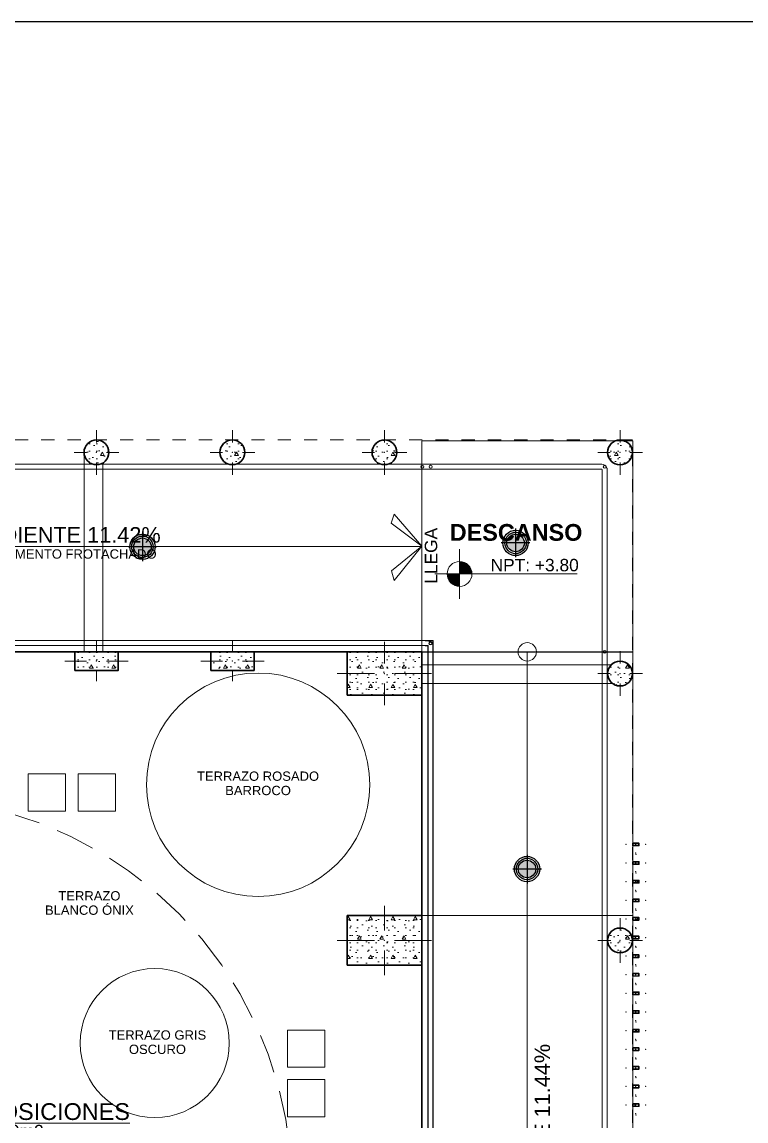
# Model space of a CAD drawing. Header units: feet. Extents: x 2 to 125, y -24 to 93.
# Drawn here: x 98.62 to 104.46, y 84.26 to 93.11 of the extents above; entities that cross this region are included whole.
import ezdxf

# ---------------------------------------------------------------- set-up
doc = ezdxf.new("R2010")
doc.units = ezdxf.units.FT
doc.header["$MEASUREMENT"] = 0
doc.set_wipeout_variables(frame=1)
for name, pattern in [('Dashed', [0.211667, 0.105833, -0.105833]), ('HIDDEN', [9.525, 6.35, -3.175]), ('HIDDEN2', [0.1875, 0.125, -0.0625]), ('Wipeout_Contour', [1, 0, -1])]:
    doc.linetypes.add(name, pattern=pattern)
for name, color, linetype in [('ALUMBRADO', 1, 'Continuous'), ('Dimensioning - General', 7, 'Continuous'), ('Structural - Bearing', 7, 'Continuous')]:
    doc.layers.add(name, color=color, linetype=linetype)
for name, color, linetype, lineweight, true_color in [('Annotation - Text_Pen_No__167', 7, 'Continuous', 13, 0x6a6a6a), ('Dimensioning - General_Pen_No__167', 7, 'Continuous', 13, 0x6a6a6a), ('Drawing & Figure_Pen_No__167', 7, 'Continuous', 13, 0x6a6a6a), ('Estructura – Carga_Pen_No__167', 7, 'Continuous', 13, 0x6a6a6a), ('RAMPA PROPUESTA 1 CERRAMIENTO_Pen_No__123', 7, 'Continuous', 0, 0xd8d8d8), ('RAMPA PROPUESTA 1 CERRAMIENTO_Pen_No__28', 7, 'Continuous', 35, 0xa80f02), ('RAMPA PROPUESTA 1 CERRAMIENTO_Pen_No__48', 7, 'Continuous', 25, 0xa80f02), ('Structural - Bearing_Pen_No__167', 7, 'Continuous', 13, 0x6a6a6a), ('Structural - Bearing_Pen_No__4', 7, 'Continuous', 20, 0x029e21), ('Structural - Bearing_Pen_No__87', 7, 'Continuous', 20, 0x6a6a6a)]:
    doc.layers.add(name, color=color, linetype=linetype, lineweight=lineweight, true_color=true_color)
for name, color, linetype, lineweight in [('cotas', 7, 'Continuous', 5), ('Drawing & Figure_Pen_No__11', 171, 'Continuous', 18), ('Drawing & Figure_Pen_No__122', 9, 'Continuous', 13), ('Interior - Stair & Railing_Pen_No__122', 9, 'Continuous', 13), ('JARDINERA', 7, 'Continuous', 5), ('Structural - Bearing_Pen_No__122', 9, 'Continuous', 13), ('Structural - Bearing_Pen_No__21', 7, 'Continuous', 35), ('TOMACORRIENTE', 5, 'HIDDEN2', 30)]:
    doc.layers.add(name, color=color, linetype=linetype, lineweight=lineweight)
doc.styles.add('GENERATED_STYLE_1', font='arial.ttf')
doc.styles.add('GENERATED_STYLE_2', font='arialbd.ttf')
pattern_1 = [(0, (70.36607, 85.72544), (0, 0.3117692), [0.03, -0.15]), (0, (70.45607, 85.88132), (0, 0.3117692), [0.03, -0.15]), (60, (70.36607, 85.72544), (-0.27, 0.1558846), [0.03, -0.15]), (60, (70.54607, 85.72544), (-0.27, 0.1558846), [0.03, -0.15]), (120, (70.39607, 85.72544), (0.27, 0.1558846), [0.03, -0.15]), (120, (70.57607, 85.72544), (0.27, 0.1558846), [0.03, -0.15]), (0, (70.36607, 85.75544), (0, 0.06), [0, -0.06, 0, -0.09]), (45, (70.39607, 85.75544), (-0.04242641, 0.04242641), [0, -0.045, 0, -0.075])]

# ---------------------------------------------------------------- blocks, each defined once
blk = doc.blocks.new('Level Dimension_4', base_point=(31.9773, 2.9421))
at = {"layer": 'Dimensioning - General_Pen_No__167', "linetype": 'Continuous', "lineweight": 13, "true_color": 0x6a6a6a}
for points in [[(31.9773, 2.9421), (32.0773, 2.9421), (32.0697, 2.9804), (32.048, 3.0128), (32.0156, 3.0345), (31.9773, 3.0421)], [(31.9773, 2.9421), (31.8773, 2.9421), (31.8849, 2.9038), (31.9066, 2.8714), (31.939, 2.8497), (31.9773, 2.8421)]]:
    blk.add_hatch(color=251, dxfattribs=at).paths.add_polyline_path(points)
at = {"layer": 'Dimensioning - General_Pen_No__167', "color": 251, "linetype": 'Continuous', "lineweight": 13, "true_color": 0x6a6a6a}
for p, q in [((31.9773, 2.7421), (31.9773, 3.1421)), ((31.7773, 2.9421), (32.9258, 2.9421))]:
    blk.add_line(p, q, dxfattribs=at)
blk.add_circle((31.9773, 2.9421), 0.1, dxfattribs=at)
at = {"layer": 'Dimensioning - General_Pen_No__167', "color": 251, "lineweight": 13, "true_color": 0x6a6a6a, "insert": (32.2273, 2.9621), "char_height": 0.1, "attachment_point": 7, "style": 'GENERATED_STYLE_1'}
blk.add_mtext('\\A1;NPT: +3.80', dxfattribs=at)
blk = doc.blocks.new('LED PASILLO')
at = {"layer": 'ALUMBRADO'}
h = blk.add_hatch(color=202, dxfattribs=at)
h.dxf.hatch_style = 1
edge = h.paths.add_edge_path()
edge.add_line((0, 0.138), (0, -0.138))
edge.add_line((-0.138, 0), (0.138, 0))
edge = h.paths.add_edge_path()
edge.add_line((0, 0), (0, 0.085))
edge.add_arc((0, 0), 0.0845, 90, 180)
edge.add_line((-0.085, 0), (0, 0))
edge = h.paths.add_edge_path()
edge.add_line((0.085, 0), (0, 0))
edge.add_line((0, 0), (0, -0.085))
edge.add_arc((0, 0), 0.0845, 270, 360)
at = {"layer": 'ALUMBRADO', "color": 202}
for points in [[(0, 0.138), (0, -0.138)], [(-0.138, 0), (0.138, 0)]]:
    blk.add_lwpolyline(points, dxfattribs=at)
for radius in [0.122, 0.103, 0.0845]:
    blk.add_circle((0, 0), radius, dxfattribs=at)

msp = doc.modelspace()

# ---------------------------------------------------------------- hatches: boundary and pattern name
at = {"layer": 'RAMPA PROPUESTA 1 CERRAMIENTO_Pen_No__48', "linetype": 'Continuous', "lineweight": 25, "true_color": 0xa80f02}
h = msp.add_hatch(dxfattribs=at)
h.set_pattern_fill('STRUCTURAL_CONCRETE', color=14, style=0, pattern_type=2)
h.set_pattern_definition(pattern_1)
h.paths.add_polyline_path([(103.5434, 86.1984), (103.5434, 86.1784), (103.5934, 86.1785), (103.5934, 86.1985)])
h = msp.add_hatch(dxfattribs=at)
h.set_pattern_fill('STRUCTURAL_CONCRETE', color=14, style=0, pattern_type=2)
h.set_pattern_definition(pattern_1)
h.paths.add_polyline_path([(103.5434, 85.8984), (103.5434, 85.8784), (103.5934, 85.8785), (103.5934, 85.8985)])
h = msp.add_hatch(dxfattribs=at)
h.set_pattern_fill('STRUCTURAL_CONCRETE', color=14, style=0, pattern_type=2)
h.set_pattern_definition(pattern_1)
h.paths.add_polyline_path([(103.5434, 85.7484), (103.5434, 85.7284), (103.5934, 85.7285), (103.5934, 85.7485)])
h = msp.add_hatch(dxfattribs=at)
h.set_pattern_fill('STRUCTURAL_CONCRETE', color=14, style=0, pattern_type=2)
h.set_pattern_definition(pattern_1)
h.paths.add_polyline_path([(103.5434, 85.5984), (103.5434, 85.5784), (103.5934, 85.5785), (103.5934, 85.5985)])
h = msp.add_hatch(dxfattribs=at)
h.set_pattern_fill('STRUCTURAL_CONCRETE', color=14, style=0, pattern_type=2)
h.set_pattern_definition(pattern_1)
h.paths.add_polyline_path([(103.5434, 85.2984), (103.5434, 85.2784), (103.5934, 85.2785), (103.5934, 85.2985)])
h = msp.add_hatch(dxfattribs=at)
h.set_pattern_fill('STRUCTURAL_CONCRETE', color=14, style=0, pattern_type=2)
h.set_pattern_definition(pattern_1)
h.paths.add_polyline_path([(103.5434, 84.9984), (103.5434, 84.9784), (103.5934, 84.9785), (103.5934, 84.9985)])
h = msp.add_hatch(dxfattribs=at)
h.set_pattern_fill('STRUCTURAL_CONCRETE', color=14, style=0, pattern_type=2)
h.set_pattern_definition(pattern_1)
h.paths.add_polyline_path([(103.5434, 84.3984), (103.5434, 84.3784), (103.5934, 84.3785), (103.5934, 84.3985)])
at = {"layer": 'Structural - Bearing_Pen_No__122', "linetype": 'Continuous', "lineweight": 13}
h = msp.add_hatch(dxfattribs=at)
h.set_pattern_fill('STRUCTURAL_CONCRETE', color=9, style=0, pattern_type=2)
h.set_pattern_definition(pattern_1)
h.paths.add_polyline_path([(99.1234, 89.6465, 0.414214), (99.2234, 89.5465, 0.414214), (99.3234, 89.6465, 0.414214), (99.2234, 89.7465, 0.414214)])
h = msp.add_hatch(dxfattribs=at)
h.set_pattern_fill('STRUCTURAL_CONCRETE', color=9, style=0, pattern_type=2)
h.set_pattern_definition(pattern_1)
h.paths.add_polyline_path([(100.2184, 89.6465, 0.414214), (100.3184, 89.5465, 0.414214), (100.4184, 89.6465, 0.414214), (100.3184, 89.7465, 0.414214)])
h = msp.add_hatch(dxfattribs=at)
h.set_pattern_fill('STRUCTURAL_CONCRETE', color=9, style=0, pattern_type=2)
h.set_pattern_definition(pattern_1)
h.paths.add_polyline_path([(101.4434, 89.6465, 0.414214), (101.5434, 89.5465, 0.414214), (101.6434, 89.6465, 0.414214), (101.5434, 89.7465, 0.414214)])
h = msp.add_hatch(dxfattribs=at)
h.set_pattern_fill('STRUCTURAL_CONCRETE', color=9, style=0, pattern_type=2)
h.set_pattern_definition(pattern_1)
h.paths.add_polyline_path([(103.341, 89.6465, 0.414214), (103.441, 89.5465, 0.414214), (103.541, 89.6465, 0.414214), (103.441, 89.7465, 0.414214)])
h = msp.add_hatch(dxfattribs=at)
h.set_pattern_fill('STRUCTURAL_CONCRETE', color=9, style=0, pattern_type=2)
h.set_pattern_definition(pattern_1)
h.paths.add_polyline_path([(103.341, 87.8649, 0.414214), (103.441, 87.7649, 0.414214), (103.541, 87.8649, 0.414214), (103.441, 87.9649, 0.414214)])
h = msp.add_hatch(dxfattribs=at)
h.set_pattern_fill('STRUCTURAL_CONCRETE', color=9, style=0, pattern_type=2)
h.set_pattern_definition(pattern_1)
h.paths.add_polyline_path([(103.341, 85.7149, 0.414214), (103.441, 85.6149, 0.414214), (103.541, 85.7149, 0.414214), (103.441, 85.8149, 0.414214)])

# ---------------------------------------------------------------- linework, layer by layer
msp.add_lwpolyline([(71.7929, 62.614), (114.7929, 62.614), (114.7929, 93.114), (71.7929, 93.114)], close=True)
msp.add_lwpolyline([(71.7929, 62.614), (114.7929, 62.614), (114.7929, 93.114), (71.7929, 93.114)], close=True)
at = {"layer": 'cotas', "color": 251, "linetype": 'Continuous', "lineweight": 13, "true_color": 0x6a6a6a}
for points in [[(99.0484, 87.9899), (99.3984, 87.9899)], [(100.1434, 87.9899), (100.4934, 87.9899)]]:
    msp.add_lwpolyline(points, dxfattribs=at)
at = {"layer": 'Drawing & Figure_Pen_No__11', "color": 171, "linetype": 'Continuous', "lineweight": 18}
msp.add_lwpolyline([(101.2434, 87.6899), (101.8434, 87.6899), (101.8434, 88.0399), (101.2434, 88.0399)], close=True, dxfattribs=at)
at = {"layer": 'Drawing & Figure_Pen_No__122', "color": 9, "linetype": 'Continuous', "lineweight": 13}
msp.add_circle((102.6934, 88.0399), 0.0739, dxfattribs=at)
at = {"layer": 'Drawing & Figure_Pen_No__167', "color": 251, "linetype": 'Continuous', "lineweight": 13, "true_color": 0x6a6a6a}
for p, q in [((97.5736, 88.8889), (101.8434, 88.8889)), ((102.6934, 88.0399), (102.6934, 81.9149)), ((101.8434, 85.9149), (103.5434, 85.9149))]:
    msp.add_line(p, q, dxfattribs=at)
msp.add_lwpolyline([(103.5434, 88.0399), (101.8434, 88.0399), (101.8434, 81.9149), (103.5434, 81.9149)], close=True, dxfattribs=at)
at = {"layer": 'Estructura – Carga_Pen_No__167', "color": 251, "linetype": 'Continuous', "lineweight": 13, "true_color": 0x6a6a6a}
for points in [[(98.6732, 87.0567), (98.6732, 86.7567), (98.9732, 86.7567), (98.9732, 87.0567)], [(98.9732, 87.0567), (98.6732, 87.0567), (98.6732, 86.7567), (98.9732, 86.7567)], [(99.0765, 86.7567), (99.3765, 86.7567), (99.3765, 87.0567), (99.0765, 87.0567)], [(99.3765, 87.0567), (99.0765, 87.0567), (99.0765, 86.7567), (99.3765, 86.7567)], [(101.063, 84.6933), (101.063, 84.9933), (100.763, 84.9933), (100.763, 84.6933)], [(100.763, 84.9933), (100.763, 84.6933), (101.063, 84.6933), (101.063, 84.9933)], [(101.063, 84.2933), (101.063, 84.5933), (100.763, 84.5933), (100.763, 84.2933)], [(101.063, 84.5933), (100.763, 84.5933), (100.763, 84.2933), (101.063, 84.2933)]]:
    msp.add_lwpolyline(points, close=True, dxfattribs=at)
at = {"layer": 'Interior - Stair & Railing_Pen_No__122', "color": 9, "linetype": 'Continuous', "lineweight": 13}
for p, q in [((101.8358, 89.5506), (97.708, 89.5506)), ((101.8358, 89.5506), (97.708, 89.5506)), ((101.8358, 89.5506), (97.708, 89.5506)), ((101.8331, 89.5506), (97.708, 89.5506)), ((101.8955, 89.5506), (97.7082, 89.5506)), ((101.8955, 89.5506), (97.7082, 89.5506)), ((101.8955, 89.5506), (97.7082, 89.5506)), ((101.8734, 89.5506), (97.7082, 89.5506)), ((101.8462, 89.5506), (101.8331, 89.5506)), ((101.8483, 89.5506), (101.8358, 89.5506)), ((101.8483, 89.5506), (101.8358, 89.5506)), ((101.8483, 89.5506), (101.8358, 89.5506)), ((101.8504, 89.5506), (101.8462, 89.5506)), ((101.8733, 89.5506), (101.8483, 89.5506)), ((101.8733, 89.5506), (101.8483, 89.5506)), ((101.8733, 89.5506), (101.8483, 89.5506)), ((101.8722, 89.5506), (101.8504, 89.5506)), ((101.8983, 89.5506), (101.8722, 89.5506)), ((101.8983, 89.5506), (101.8733, 89.5506)), ((101.8983, 89.5506), (101.8733, 89.5506)), ((101.8983, 89.5506), (101.8733, 89.5506)), ((101.8887, 89.5506), (101.8734, 89.5506)), ((101.8913, 89.551), (101.8887, 89.5506)), ((101.9108, 89.5506), (101.8983, 89.5506)), ((101.9108, 89.5506), (101.8983, 89.5506)), ((101.9108, 89.5506), (101.8983, 89.5506)), ((101.9113, 89.5506), (101.8983, 89.5506)), ((103.2768, 89.5506), (101.9108, 89.5506)), ((103.2768, 89.5506), (101.9108, 89.5506)), ((103.2768, 89.5506), (101.9108, 89.5506)), ((103.2768, 89.5506), (101.9113, 89.5506)), ((103.2928, 89.5506), (103.2768, 89.5506)), ((103.2928, 89.5506), (103.2768, 89.5506)), ((103.2928, 89.5506), (103.2768, 89.5506)), ((103.2928, 89.5506), (103.2768, 89.5506)), ((103.2941, 89.5506), (103.2928, 89.5506)), ((103.2941, 89.5506), (103.2928, 89.5506)), ((103.2941, 89.5506), (103.2928, 89.5506)), ((103.2941, 89.5506), (103.2928, 89.5506)), ((103.3045, 89.5493), (103.2941, 89.5506)), ((103.3045, 89.5493), (103.2941, 89.5506)), ((103.3045, 89.5493), (103.2941, 89.5506)), ((103.3045, 89.5493), (103.2941, 89.5506)), ((103.3154, 89.5447), (103.3045, 89.5493)), ((103.3154, 89.5447), (103.3045, 89.5493)), ((103.3154, 89.5447), (103.3045, 89.5493)), ((103.3154, 89.5447), (103.3045, 89.5493)), ((103.3248, 89.5376), (103.3154, 89.5447)), ((103.3248, 89.5376), (103.3154, 89.5447)), ((103.3248, 89.5376), (103.3154, 89.5447)), ((103.3248, 89.5376), (103.3154, 89.5447)), ((103.332, 89.5282), (103.3248, 89.5376)), ((103.332, 89.5282), (103.3248, 89.5376)), ((103.332, 89.5282), (103.3248, 89.5376)), ((103.332, 89.5282), (103.3248, 89.5376)), ((103.3353, 89.5203), (103.332, 89.5282)), ((103.3353, 89.5203), (103.332, 89.5282)), ((103.3353, 89.5203), (103.332, 89.5282)), ((103.3353, 89.5203), (103.332, 89.5282)), ((103.3365, 89.5173), (103.3353, 89.5203)), ((103.3365, 89.5173), (103.3353, 89.5203)), ((103.3365, 89.5173), (103.3353, 89.5203)), ((103.3365, 89.5173), (103.3353, 89.5203)), ((103.3378, 89.5069), (103.3365, 89.5173)), ((103.3378, 89.5069), (103.3365, 89.5173)), ((103.3378, 89.5069), (103.3365, 89.5173)), ((103.3378, 89.5069), (103.3365, 89.5173)), ((97.708, 89.5106), (101.8358, 89.5106)), ((97.708, 89.5106), (101.8358, 89.5106)), ((97.708, 89.5106), (101.8358, 89.5106)), ((97.708, 89.5106), (101.8331, 89.5106)), ((97.7082, 89.5106), (101.9025, 89.5106)), ((97.7082, 89.5106), (101.9025, 89.5106)), ((97.7082, 89.5106), (101.9025, 89.5106)), ((97.7082, 89.5106), (101.8734, 89.5106)), ((101.8331, 89.5106), (101.8462, 89.5106)), ((101.8358, 89.5106), (101.8483, 89.5106)), ((101.8358, 89.5106), (101.8483, 89.5106)), ((101.8358, 89.5106), (101.8483, 89.5106)), ((101.8462, 89.5106), (101.8504, 89.5106)), ((101.8483, 89.5106), (101.8733, 89.5106)), ((101.8483, 89.5106), (101.8733, 89.5106)), ((101.8483, 89.5106), (101.8733, 89.5106)), ((101.8504, 89.5106), (101.8722, 89.5106)), ((101.8722, 89.5106), (101.8983, 89.5106)), ((101.8733, 89.5106), (101.8983, 89.5106)), ((101.8733, 89.5106), (101.8983, 89.5106)), ((101.8733, 89.5106), (101.8983, 89.5106)), ((101.8734, 89.5106), (101.89, 89.5106)), ((101.8983, 89.5106), (101.9108, 89.5106)), ((101.8983, 89.5106), (101.9108, 89.5106)), ((101.8983, 89.5106), (101.9108, 89.5106)), ((101.8983, 89.5106), (101.9113, 89.5106)), ((101.9025, 89.5106), (101.9155, 89.5106)), ((101.9025, 89.5106), (101.9155, 89.5106)), ((101.9025, 89.5106), (101.9155, 89.5106)), ((101.9108, 89.5106), (103.2768, 89.5106)), ((101.9108, 89.5106), (103.2768, 89.5106)), ((101.9108, 89.5106), (103.2768, 89.5106)), ((101.9113, 89.5106), (103.2768, 89.5106)), ((101.9155, 89.5106), (101.9355, 89.5106)), ((101.9155, 89.5106), (101.9355, 89.5106)), ((101.9155, 89.5106), (101.9355, 89.5106)), ((103.2768, 89.5106), (103.2915, 89.5106)), ((103.2768, 89.5106), (103.2915, 89.5106)), ((103.2768, 89.5106), (103.2915, 89.5106)), ((103.2768, 89.5106), (103.2915, 89.5106)), ((103.2915, 89.5106), (103.2941, 89.5103)), ((103.2915, 89.5106), (103.2941, 89.5103)), ((103.2915, 89.5106), (103.2941, 89.5103)), ((103.2915, 89.5106), (103.2941, 89.5103)), ((103.2941, 89.5103), (103.2953, 89.5098)), ((103.2941, 89.5103), (103.2953, 89.5098)), ((103.2941, 89.5103), (103.2953, 89.5098)), ((103.2941, 89.5103), (103.2953, 89.5098)), ((103.2953, 89.5098), (103.2963, 89.509)), ((103.2953, 89.5098), (103.2963, 89.509)), ((103.2953, 89.5098), (103.2963, 89.509)), ((103.2953, 89.5098), (103.2963, 89.509)), ((103.2963, 89.509), (103.297, 89.508)), ((103.2963, 89.509), (103.297, 89.508)), ((103.2963, 89.509), (103.297, 89.508)), ((103.2963, 89.509), (103.297, 89.508)), ((103.297, 89.508), (103.2975, 89.5069)), ((103.297, 89.508), (103.2975, 89.5069)), ((103.297, 89.508), (103.2975, 89.5069)), ((103.297, 89.508), (103.2975, 89.5069)), ((103.2975, 89.5069), (103.2978, 89.5047)), ((103.2975, 89.5069), (103.2978, 89.5047)), ((103.2975, 89.5069), (103.2978, 89.5047)), ((103.2975, 89.5069), (103.2978, 89.5047)), ((103.2978, 89.5047), (103.2978, 89.5043)), ((103.2978, 89.5047), (103.2978, 89.5043)), ((103.2978, 89.5047), (103.2978, 89.5043)), ((103.2978, 89.5047), (103.2978, 89.5043)), ((103.2978, 89.5043), (103.2978, 89.4806)), ((103.2978, 89.5043), (103.2978, 89.4806)), ((103.2978, 89.5043), (103.2978, 89.4806)), ((103.2978, 89.5043), (103.2978, 89.4806)), ((103.2978, 89.4806), (103.2978, 89.4646)), ((103.2978, 89.4806), (103.2978, 89.4646)), ((103.2978, 89.4806), (103.2978, 89.4646)), ((103.2978, 89.4806), (103.2978, 89.4646)), ((103.2978, 89.4646), (103.2978, 88.0542)), ((103.2978, 89.4646), (103.2978, 88.0542)), ((103.2978, 89.4646), (103.2978, 88.0542)), ((103.2978, 89.4646), (103.2978, 88.0542)), ((103.3378, 89.4806), (103.3378, 89.5069)), ((103.3378, 89.4806), (103.3378, 89.5069)), ((103.3378, 89.4806), (103.3378, 89.5069)), ((103.3378, 89.4806), (103.3378, 89.5069)), ((103.3378, 89.4646), (103.3378, 89.4806)), ((103.3378, 89.4646), (103.3378, 89.4806)), ((103.3378, 89.4646), (103.3378, 89.4806)), ((103.3378, 89.4646), (103.3378, 89.4806)), ((103.3378, 88.0542), (103.3378, 89.4646)), ((103.3378, 88.0542), (103.3378, 89.4646)), ((103.3378, 88.0542), (103.3378, 89.4646)), ((103.3378, 88.0542), (103.3378, 89.4646)), ((101.8999, 88.1278), (97.708, 88.1305)), ((101.8999, 88.1278), (97.708, 88.1305)), ((101.8999, 88.1278), (97.708, 88.1305)), ((101.8703, 88.1278), (97.708, 88.1305)), ((101.9021, 88.1299), (97.7109, 88.1299)), ((101.9021, 88.1299), (97.7109, 88.1299)), ((101.9021, 88.1299), (97.7109, 88.1299)), ((101.8726, 88.1299), (97.7109, 88.1299)), ((101.8875, 88.1278), (101.8703, 88.1278)), ((101.8897, 88.1299), (101.8726, 88.1299)), ((101.8888, 88.1278), (101.8875, 88.1278)), ((101.8994, 88.1264), (101.8888, 88.1278)), ((101.891, 88.1299), (101.8897, 88.1299)), ((101.9015, 88.1285), (101.891, 88.1299)), ((101.9104, 88.1218), (101.8994, 88.1264)), ((101.9134, 88.1278), (101.8999, 88.1278)), ((101.9134, 88.1278), (101.8999, 88.1278)), ((101.9134, 88.1278), (101.8999, 88.1278)), ((101.9126, 88.124), (101.9015, 88.1285)), ((101.9155, 88.1299), (101.9021, 88.1299)), ((101.9155, 88.1299), (101.9021, 88.1299)), ((101.9155, 88.1299), (101.9021, 88.1299)), ((101.9199, 88.1146), (101.9104, 88.1218)), ((101.9221, 88.1168), (101.9126, 88.124)), ((101.9334, 88.1278), (101.9134, 88.1278)), ((101.9334, 88.1278), (101.9134, 88.1278)), ((101.9334, 88.1278), (101.9134, 88.1278)), ((101.9355, 88.1299), (101.9155, 88.1299)), ((101.9355, 88.1299), (101.9155, 88.1299)), ((101.9355, 88.1299), (101.9155, 88.1299)), ((101.9273, 88.1052), (101.9199, 88.1146)), ((101.9294, 88.1073), (101.9221, 88.1168)), ((101.932, 88.0941), (101.9273, 88.1052)), ((101.9341, 88.0963), (101.9294, 88.1073)), ((101.9334, 88.0808), (101.9334, 88.1278)), ((101.9334, 88.0808), (101.9334, 88.1278)), ((101.9334, 88.0808), (101.9334, 88.1278)), ((101.9345, 88.093), (101.9341, 88.0963)), ((101.9355, 88.0831), (101.9355, 88.1299)), ((101.9355, 88.0831), (101.9355, 88.1299)), ((101.9355, 88.0831), (101.9355, 88.1299)), ((97.708, 88.0905), (101.8934, 88.0878)), ((97.708, 88.0905), (101.8934, 88.0878)), ((97.708, 88.0905), (101.8934, 88.0878)), ((97.708, 88.0905), (101.8703, 88.0878)), ((97.7109, 88.0899), (101.8955, 88.0899)), ((97.7109, 88.0899), (101.8955, 88.0899)), ((97.7109, 88.0899), (101.8955, 88.0899)), ((97.7109, 88.0899), (101.8726, 88.0899)), ((101.8703, 88.0878), (101.8862, 88.0878)), ((101.8726, 88.0899), (101.8884, 88.0899)), ((101.8862, 88.0878), (101.889, 88.0874)), ((101.8884, 88.0899), (101.8911, 88.0896)), ((101.889, 88.0874), (101.8904, 88.0868)), ((101.8904, 88.0868), (101.8916, 88.0859)), ((101.8911, 88.0896), (101.8925, 88.089)), ((101.8916, 88.0859), (101.8921, 88.0853)), ((101.8921, 88.0853), (101.8925, 88.0847)), ((101.8925, 88.089), (101.8937, 88.0881)), ((101.8925, 88.0847), (101.893, 88.0835)), ((101.893, 88.0835), (101.8934, 88.0809)), ((101.8934, 88.0878), (101.8934, 88.0808)), ((101.8934, 88.0878), (101.8934, 88.0808)), ((101.8934, 88.0878), (101.8934, 88.0808)), ((101.8934, 88.0809), (101.8934, 88.0617)), ((101.8934, 88.0808), (101.8934, 88.0617)), ((101.8934, 88.0808), (101.8934, 88.0617)), ((101.8934, 88.0808), (101.8934, 88.0617)), ((101.8934, 88.0617), (101.8934, 88.0538)), ((101.8934, 88.0617), (101.8934, 88.0538)), ((101.8934, 88.0617), (101.8934, 88.0538)), ((101.8934, 88.0617), (101.8934, 88.0538)), ((101.8934, 88.0538), (101.8934, 88.0403)), ((101.8934, 88.0538), (101.8934, 88.0403)), ((101.8934, 88.0538), (101.8934, 88.0403)), ((101.8934, 88.0538), (101.8934, 88.0366)), ((101.8934, 88.0403), (101.8934, 81.9149)), ((101.8934, 88.0403), (101.8934, 81.9149)), ((101.8934, 88.0403), (101.8934, 81.9149)), ((101.8934, 88.0366), (101.8934, 81.9149)), ((101.8937, 88.0881), (101.8941, 88.0876)), ((101.8955, 88.0429), (101.8939, 81.5149)), ((101.8955, 88.0429), (101.8939, 81.5149)), ((101.8955, 88.0429), (101.8939, 81.5149)), ((101.8955, 88.0392), (101.8939, 81.5149)), ((101.8941, 88.0876), (101.8946, 88.0869)), ((101.8946, 88.0869), (101.8951, 88.0857)), ((101.8951, 88.0857), (101.8955, 88.0831)), ((101.8955, 88.0899), (101.8955, 88.0831)), ((101.8955, 88.0899), (101.8955, 88.0831)), ((101.8955, 88.0899), (101.8955, 88.0831)), ((101.8955, 88.0831), (101.8955, 88.0635)), ((101.8955, 88.0831), (101.8955, 88.0635)), ((101.8955, 88.0831), (101.8955, 88.0635)), ((101.8955, 88.0831), (101.8955, 88.0635)), ((101.8955, 88.0635), (101.8955, 88.0563)), ((101.8955, 88.0635), (101.8955, 88.0563)), ((101.8955, 88.0635), (101.8955, 88.0563)), ((101.8955, 88.0635), (101.8955, 88.0563)), ((101.8955, 88.0563), (101.8955, 88.0429)), ((101.8955, 88.0563), (101.8955, 88.0429)), ((101.8955, 88.0563), (101.8955, 88.0429)), ((101.8955, 88.0563), (101.8955, 88.0392)), ((101.9324, 88.0907), (101.932, 88.0941)), ((101.9334, 88.0836), (101.9324, 88.0907)), ((101.9334, 88.0617), (101.9334, 88.0836)), ((101.9334, 88.0617), (101.9334, 88.0808)), ((101.9334, 88.0617), (101.9334, 88.0808)), ((101.9334, 88.0617), (101.9334, 88.0808)), ((101.9334, 88.0538), (101.9334, 88.0617)), ((101.9334, 88.0538), (101.9334, 88.0617)), ((101.9334, 88.0538), (101.9334, 88.0617)), ((101.9334, 88.0538), (101.9334, 88.0617)), ((101.9334, 88.0403), (101.9334, 88.0538)), ((101.9334, 88.0403), (101.9334, 88.0538)), ((101.9334, 88.0403), (101.9334, 88.0538)), ((101.9334, 88.0366), (101.9334, 88.0538)), ((101.9334, 81.9149), (101.9334, 88.0403)), ((101.9334, 81.9149), (101.9334, 88.0403)), ((101.9334, 81.9149), (101.9334, 88.0403)), ((101.9334, 81.9149), (101.9334, 88.0366)), ((101.9339, 81.5149), (101.9355, 88.0429)), ((101.9339, 81.5149), (101.9355, 88.0429)), ((101.9339, 81.5149), (101.9355, 88.0429)), ((101.9339, 81.5149), (101.9355, 88.0392)), ((101.9355, 88.0858), (101.9345, 88.093)), ((101.9355, 88.0635), (101.9355, 88.0858)), ((101.9355, 88.0635), (101.9355, 88.0831)), ((101.9355, 88.0635), (101.9355, 88.0831)), ((101.9355, 88.0635), (101.9355, 88.0831)), ((101.9355, 88.0563), (101.9355, 88.0635)), ((101.9355, 88.0563), (101.9355, 88.0635)), ((101.9355, 88.0563), (101.9355, 88.0635)), ((101.9355, 88.0563), (101.9355, 88.0635)), ((101.9355, 88.0429), (101.9355, 88.0563)), ((101.9355, 88.0429), (101.9355, 88.0563)), ((101.9355, 88.0429), (101.9355, 88.0563)), ((101.9355, 88.0392), (101.9355, 88.0563)), ((103.2978, 88.0542), (103.2978, 88.0413)), ((103.2978, 88.0542), (103.2978, 88.0413)), ((103.2978, 88.0542), (103.2978, 88.0413)), ((103.2978, 88.0542), (103.2978, 88.0413)), ((103.2978, 88.0413), (103.2978, 88.0385)), ((103.2978, 88.0413), (103.2978, 88.0385)), ((103.2978, 88.0413), (103.2978, 88.0385)), ((103.2978, 88.0413), (103.2978, 88.0385)), ((103.2978, 88.0385), (103.2978, 88.0156)), ((103.2978, 88.0385), (103.2978, 88.0156)), ((103.2978, 88.0385), (103.2978, 88.0156)), ((103.2978, 88.0385), (103.2978, 88.0156)), ((103.2978, 88.0156), (103.2978, 87.9899)), ((103.2978, 88.0156), (103.2978, 87.9899)), ((103.2978, 88.0156), (103.2978, 87.9899)), ((103.2978, 88.0156), (103.2978, 87.9899)), ((103.3378, 88.0413), (103.3378, 88.0542)), ((103.3378, 88.0413), (103.3378, 88.0542)), ((103.3378, 88.0413), (103.3378, 88.0542)), ((103.3378, 88.0413), (103.3378, 88.0542)), ((103.3378, 88.0385), (103.3378, 88.0413)), ((103.3378, 88.0385), (103.3378, 88.0413)), ((103.3378, 88.0385), (103.3378, 88.0413)), ((103.3378, 88.0385), (103.3378, 88.0413)), ((103.3378, 88.0156), (103.3378, 88.0385)), ((103.3378, 88.0156), (103.3378, 88.0385)), ((103.3378, 88.0156), (103.3378, 88.0385)), ((103.3378, 88.0156), (103.3378, 88.0385)), ((103.3378, 87.9899), (103.3378, 88.0156)), ((103.3378, 87.9899), (103.3378, 88.0156)), ((103.3378, 87.9899), (103.3378, 88.0156)), ((103.3378, 87.9899), (103.3378, 88.0156)), ((103.2978, 87.9899), (103.2978, 87.9771)), ((103.2978, 87.9899), (103.2978, 87.9771)), ((103.2978, 87.9899), (103.2978, 87.9771)), ((103.2978, 87.9899), (103.2978, 87.9771)), ((103.2978, 87.9771), (103.2978, 81.9274)), ((103.2978, 87.9771), (103.2978, 81.9274)), ((103.2978, 87.9771), (103.2978, 81.9274)), ((103.2978, 87.9771), (103.2978, 81.9292)), ((103.3378, 87.9771), (103.3378, 87.9899)), ((103.3378, 87.9771), (103.3378, 87.9899)), ((103.3378, 87.9771), (103.3378, 87.9899)), ((103.3378, 87.9771), (103.3378, 87.9899)), ((103.3378, 81.9274), (103.3378, 87.9771)), ((103.3378, 81.9274), (103.3378, 87.9771)), ((103.3378, 81.9274), (103.3378, 87.9771)), ((103.3378, 81.9292), (103.3378, 87.9771))]:
    msp.add_line(p, q, dxfattribs=at)
for points in [[(101.8483, 89.5186, 1), (101.8483, 89.5426, 1)], [(101.9155, 89.5186, 1), (101.9155, 89.5426, 1)], [(103.3178, 89.5186, 1), (103.3178, 89.5426, 1)], [(101.9134, 88.0958, 1), (101.9134, 88.1198, 1)], [(101.9155, 88.0979, 1), (101.9155, 88.1219, 1)], [(103.3058, 88.0399, 1), (103.3298, 88.0399, 1)]]:
    msp.add_lwpolyline(points, format="xyb", close=True, dxfattribs=at)
msp.add_circle((99.6926, 84.8881), 0.6, dxfattribs=at)
at = {"layer": 'RAMPA PROPUESTA 1 CERRAMIENTO_Pen_No__123', "color": 254, "linetype": 'Continuous', "lineweight": 0, "true_color": 0xd8d8d8}
for p in [(103.4884, 86.4884), (103.5683, 86.4185), (103.5684, 86.4885), (103.6484, 86.4885), (103.4884, 86.3384), (103.5684, 86.3385), (103.5685, 86.4085), (103.6484, 86.3385), (103.5683, 86.2685), (103.5685, 86.2585), (103.4884, 86.1884), (103.5684, 86.1885), (103.6484, 86.1885), (103.5683, 86.1185), (103.5685, 86.1085), (103.4884, 86.0384), (103.5684, 86.0385), (103.6484, 86.0385), (103.4884, 85.8884), (103.5683, 85.9685), (103.5684, 85.8885), (103.5685, 85.9585), (103.6484, 85.8885), (103.5683, 85.8185), (103.5685, 85.8085), (103.4884, 85.7384), (103.5684, 85.7385), (103.6484, 85.7385), (103.5683, 85.6685), (103.5685, 85.6585), (103.4884, 85.5884), (103.5684, 85.5885), (103.6484, 85.5885), (103.5683, 85.5185), (103.5685, 85.5085), (103.4884, 85.4384), (103.5683, 85.3685), (103.5684, 85.4385), (103.5685, 85.3585), (103.6484, 85.4385), (103.4884, 85.2884), (103.5684, 85.2885), (103.6484, 85.2885), (103.5683, 85.2185), (103.5685, 85.2085), (103.4884, 85.1384), (103.5684, 85.1385), (103.6484, 85.1385), (103.5683, 85.0685), (103.5685, 85.0585), (103.4884, 84.9884), (103.5683, 84.9185), (103.5684, 84.9885), (103.6484, 84.9885), (103.4884, 84.8384), (103.5684, 84.8385), (103.5685, 84.9085), (103.6484, 84.8385), (103.5683, 84.7685), (103.5685, 84.7585), (103.4884, 84.6884), (103.5684, 84.6885), (103.6484, 84.6885), (103.5683, 84.6185), (103.5685, 84.6085), (103.4884, 84.5384), (103.5683, 84.4685), (103.5684, 84.5385), (103.6484, 84.5385), (103.4884, 84.3884), (103.5684, 84.3885), (103.5685, 84.4585), (103.6484, 84.3885), (103.5683, 84.3185), (103.5685, 84.3085)]:
    msp.add_point(p, dxfattribs=at)
at = {"layer": 'RAMPA PROPUESTA 1 CERRAMIENTO_Pen_No__28', "color": 14, "linetype": 'Continuous', "lineweight": 35, "true_color": 0xa80f02}
for points in [[(103.5434, 86.4984), (103.5434, 86.4784), (103.5934, 86.4785), (103.5934, 86.4985)], [(103.5434, 86.3484), (103.5434, 86.3284), (103.5934, 86.3285), (103.5934, 86.3485)], [(103.5434, 86.1984), (103.5434, 86.1784), (103.5934, 86.1785), (103.5934, 86.1985)], [(103.5434, 86.0484), (103.5434, 86.0284), (103.5934, 86.0285), (103.5934, 86.0485)], [(103.5434, 85.8984), (103.5434, 85.8784), (103.5934, 85.8785), (103.5934, 85.8985)], [(103.5434, 85.7484), (103.5434, 85.7284), (103.5934, 85.7285), (103.5934, 85.7485)], [(103.5434, 85.5984), (103.5434, 85.5784), (103.5934, 85.5785), (103.5934, 85.5985)], [(103.5434, 85.4484), (103.5434, 85.4284), (103.5934, 85.4285), (103.5934, 85.4485)], [(103.5434, 85.2984), (103.5434, 85.2784), (103.5934, 85.2785), (103.5934, 85.2985)], [(103.5434, 85.1484), (103.5434, 85.1284), (103.5934, 85.1285), (103.5934, 85.1485)], [(103.5434, 84.9984), (103.5434, 84.9784), (103.5934, 84.9785), (103.5934, 84.9985)], [(103.5434, 84.8484), (103.5434, 84.8284), (103.5934, 84.8285), (103.5934, 84.8485)], [(103.5434, 84.6984), (103.5434, 84.6784), (103.5934, 84.6785), (103.5934, 84.6985)], [(103.5434, 84.5484), (103.5434, 84.5284), (103.5934, 84.5285), (103.5934, 84.5485)], [(103.5434, 84.3984), (103.5434, 84.3784), (103.5934, 84.3785), (103.5934, 84.3985)]]:
    msp.add_lwpolyline(points, close=True, dxfattribs=at)
at = {"layer": 'Structural - Bearing_Pen_No__167', "color": 251, "linetype": 'Continuous', "lineweight": 13, "true_color": 0x6a6a6a}
for p, q in [((99.2234, 89.7265), (99.2234, 89.8265)), ((100.3184, 89.7265), (100.3184, 89.8265)), ((101.5434, 89.7265), (101.5434, 89.8265)), ((103.441, 89.7265), (103.441, 89.8265)), ((99.1434, 89.6465), (99.0434, 89.6465)), ((99.3034, 89.6465), (99.4034, 89.6465)), ((100.2384, 89.6465), (100.1384, 89.6465)), ((100.3984, 89.6465), (100.4984, 89.6465)), ((101.4634, 89.6465), (101.3634, 89.6465)), ((101.6234, 89.6465), (101.7234, 89.6465)), ((103.361, 89.6465), (103.261, 89.6465)), ((103.521, 89.6465), (103.621, 89.6465)), ((99.2234, 89.5665), (99.2234, 89.4665)), ((100.3184, 89.5665), (100.3184, 89.4665)), ((101.5434, 89.5665), (101.5434, 89.4665)), ((103.441, 89.5665), (103.441, 89.4665)), ((101.5968, 89.0762), (101.6212, 89.1482)), ((101.8455, 88.8899), (101.5968, 89.0762)), ((101.6212, 89.1482), (101.8455, 88.8899)), ((101.6, 88.6923), (101.8455, 88.8899)), ((101.8455, 88.8899), (101.6227, 88.6139)), ((101.6227, 88.6139), (101.6, 88.6923)), ((103.441, 87.9449), (103.441, 88.0449)), ((103.361, 87.8649), (103.261, 87.8649)), ((103.521, 87.8649), (103.621, 87.8649)), ((103.441, 87.7849), (103.441, 87.6849)), ((103.441, 85.7949), (103.441, 85.8949)), ((103.361, 85.7149), (103.261, 85.7149)), ((103.521, 85.7149), (103.621, 85.7149)), ((103.441, 85.6349), (103.441, 85.5349))]:
    msp.add_line(p, q, dxfattribs=at)
msp.add_lwpolyline([(101.8434, 88.0378), (103.5434, 88.0378), (103.5434, 89.7399), (101.8434, 89.7399)], close=True, dxfattribs=at)
for p in [(99.2234, 89.6465), (100.3184, 89.6465), (101.5434, 89.6465), (103.441, 89.6465), (103.441, 87.8649), (103.441, 85.7149)]:
    msp.add_point(p, dxfattribs=at)
at = {"layer": 'Structural - Bearing_Pen_No__21', "color": 7, "linetype": 'Continuous', "lineweight": 35}
for p, q in [((101.4934, 88.0399), (97.9984, 88.0399)), ((101.4934, 88.0399), (101.8434, 88.0399)), ((101.8434, 88.0399), (101.8434, 81.5149))]:
    msp.add_line(p, q, dxfattribs=at)
for points in [[(99.1234, 89.6465, 0.414214), (99.2234, 89.5465, 0.414214), (99.3234, 89.6465, 0.414214), (99.2234, 89.7465, 0.414214)], [(100.2184, 89.6465, 0.414214), (100.3184, 89.5465, 0.414214), (100.4184, 89.6465, 0.414214), (100.3184, 89.7465, 0.414214)], [(101.4434, 89.6465, 0.414214), (101.5434, 89.5465, 0.414214), (101.6434, 89.6465, 0.414214), (101.5434, 89.7465, 0.414214)], [(103.341, 89.6465, 0.414214), (103.441, 89.5465, 0.414214), (103.541, 89.6465, 0.414214), (103.441, 89.7465, 0.414214)], [(103.341, 87.8649, 0.414214), (103.441, 87.7649, 0.414214), (103.541, 87.8649, 0.414214), (103.441, 87.9649, 0.414214)], [(103.341, 85.7149, 0.414214), (103.441, 85.6149, 0.414214), (103.541, 85.7149, 0.414214), (103.441, 85.8149, 0.414214)]]:
    msp.add_lwpolyline(points, format="xyb", close=True, dxfattribs=at)
at = {"layer": 'Structural - Bearing_Pen_No__4', "linetype": 'Dashed', "lineweight": 20}
msp.add_lwpolyline([(103.541, 77.6834), (103.541, 89.7465), (97.5929, 89.7465, 0.990538), (97.5929, 77.6834)], format="xyb", close=True, dxfattribs=at)
at = {"layer": 'Structural - Bearing_Pen_No__4', "color": 104, "linetype": 'HIDDEN', "lineweight": 20, "ltscale": 0.05, "true_color": 0x029e21}
msp.add_lwpolyline([(94.7093, 82.5817, 0.831061), (100.7984, 83.7149, 0.831228), (94.7089, 84.847)], format="xyb", dxfattribs=at)
at = {"layer": 'Structural - Bearing_Pen_No__87', "color": 251, "linetype": 'Continuous', "lineweight": 20, "true_color": 0x6a6a6a}
for points in [[(99.1234, 89.6465), (99.1232, 88.0403)], [(99.2732, 88.0403), (99.2734, 89.5611)], [(99.0484, 88.0399), (98.2484, 88.0399)], [(99.1232, 88.0403), (99.2732, 88.0403)], [(100.1434, 88.0399), (99.3984, 88.0399)], [(101.2434, 88.0399), (100.4934, 88.0399)], [(103.3713, 87.9349), (101.8434, 87.9349)], [(101.8434, 87.7849), (103.3813, 87.7849)], [(101.8434, 85.9149), (101.8434, 87.6899)], [(101.8434, 83.8899), (101.8434, 85.5149)]]:
    msp.add_lwpolyline(points, dxfattribs=at)

# ---------------------------------------------------------------- block references
at = {"layer": 'Dimensioning - General', "color": 251, "lineweight": 13, "true_color": 0x6a6a6a}
msp.add_blockref('Level Dimension_4', (102.1482, 88.6675), dxfattribs=at)
at = {"layer": 'TOMACORRIENTE', "xscale": 0.8365500000000002, "yscale": 0.8365500000000002, "zscale": 0.8365500000000002, "rotation": 270}
for p in [(99.5937, 88.8863), (102.5996, 88.9169), (102.6919, 86.2902)]:
    msp.add_blockref('LED PASILLO', p, dxfattribs=at)

# ---------------------------------------------------------------- texts
at = {"layer": 'Annotation - Text_Pen_No__167', "color": 251, "linetype": 'Continuous', "lineweight": 13, "true_color": 0x6a6a6a, "attachment_point": 2}
for s, insert, char_height, style in [('\\A1;DESCANSO', (102.6035, 89.0697), 0.135, 'GENERATED_STYLE_2'), ('\\A1;PENDIENTE 11.42%', (98.9203, 89.0449), 0.125, 'GENERATED_STYLE_1'), ('\\A1;PISO: CEMENTO FROTACHADO', (98.9101, 88.8657), 0.075, 'GENERATED_STYLE_1')]:
    msp.add_mtext(s, dxfattribs=dict(at, insert=insert, char_height=char_height, style=style))
at = {"layer": 'Annotation - Text_Pen_No__167', "color": 251, "linetype": 'Continuous', "lineweight": 13, "true_color": 0x6a6a6a, "attachment_point": 2, "rotation": 90, "style": 'GENERATED_STYLE_1'}
for s, insert, char_height in [('\\A1;LLEGA', (101.8683, 88.8136), 0.1), ('\\A1;PENDIENTE 11.44%', (102.7521, 84.0614), 0.125)]:
    msp.add_mtext(s, dxfattribs=dict(at, insert=insert, char_height=char_height))
at = {"layer": 'Annotation - Text_Pen_No__167', "color": 251, "linetype": 'Continuous', "lineweight": 13, "true_color": 0x6a6a6a, "attachment_point": 2, "style": 'GENERATED_STYLE_1'}
for s, insert, char_height, line_spacing_factor in [('\\A1;TERRAZO ROSADO\\PBARROCO', (100.525, 87.0759), 0.075, 0.923713), ('\\A1;TERRAZO\\PBLANCO ÓNIX', (99.1664, 86.1119), 0.075, 0.923713), ('\\A1;TERRAZO GRIS\\POSCURO', (99.7145, 84.9907), 0.075, 0.923713), ('\\A1;{\\LÁREA DE EXPOSICIONES\\P\\H0.74074x;\\lÁrea: 65.69m2}', (98.3401, 84.4036), 0.135, 0.774841)]:
    msp.add_mtext(s, dxfattribs=dict(at, insert=insert, char_height=char_height, line_spacing_factor=line_spacing_factor))

# ---------------------------------------------------------------- next in the draw order: wipeouts: each hides what was drawn before it
at = {"color": 254, "linetype": 'Wipeout_Contour', "lineweight": 0, "ltscale": 115.792701}
msp.add_wipeout([(99.0484, 87.8899), (99.3984, 87.8899), (99.3984, 88.0399), (99.0484, 88.0399)], dxfattribs=at).dxf.layer = 'Structural - Bearing'
at = {"color": 254, "linetype": 'Wipeout_Contour', "lineweight": 0, "ltscale": 120.1595}
msp.add_wipeout([(100.1434, 87.8899), (100.4934, 87.8899), (100.4934, 88.0399), (100.1434, 88.0399)], dxfattribs=at).dxf.layer = 'Structural - Bearing'
at = {"color": 254, "linetype": 'Wipeout_Contour', "lineweight": 0, "ltscale": 125.018484}
msp.add_wipeout([(101.2434, 87.6899), (101.8434, 87.6899), (101.8434, 88.0399), (101.2434, 88.0399)], dxfattribs=at).dxf.layer = 'Structural - Bearing'
at = {"color": 254, "linetype": 'Wipeout_Contour', "lineweight": 0, "ltscale": 124.727915}
msp.add_wipeout([(101.2434, 85.5149), (101.8434, 85.5149), (101.8434, 85.9149), (101.2434, 85.9149)], dxfattribs=at).dxf.layer = 'Structural - Bearing'

# ---------------------------------------------------------------- next in the draw order: hatches: boundary and pattern name
at = {"layer": 'Structural - Bearing_Pen_No__122', "linetype": 'Continuous', "lineweight": 13}
h = msp.add_hatch(dxfattribs=at)
h.set_pattern_fill('STRUCTURAL_CONCRETE', color=9, style=0, pattern_type=2)
h.set_pattern_definition(pattern_1)
h.paths.add_polyline_path([(99.0484, 87.8899), (99.3984, 87.8899), (99.3984, 88.0399), (99.0484, 88.0399)])
h = msp.add_hatch(dxfattribs=at)
h.set_pattern_fill('STRUCTURAL_CONCRETE', color=9, style=0, pattern_type=2)
h.set_pattern_definition(pattern_1)
h.paths.add_polyline_path([(100.1434, 87.8899), (100.4934, 87.8899), (100.4934, 88.0399), (100.1434, 88.0399)])
h = msp.add_hatch(dxfattribs=at)
h.set_pattern_fill('STRUCTURAL_CONCRETE', color=9, style=0, pattern_type=2)
h.set_pattern_definition(pattern_1)
h.paths.add_polyline_path([(101.2434, 87.6899), (101.8434, 87.6899), (101.8434, 88.0399), (101.2434, 88.0399)])
h = msp.add_hatch(dxfattribs=at)
h.set_pattern_fill('STRUCTURAL_CONCRETE', color=9, style=0, pattern_type=2)
h.set_pattern_definition(pattern_1)
h.paths.add_polyline_path([(101.2434, 85.5149), (101.8434, 85.5149), (101.8434, 85.9149), (101.2434, 85.9149)])

# ---------------------------------------------------------------- next in the draw order: linework, layer by layer
at = {"layer": 'Interior - Stair & Railing_Pen_No__122', "color": 9, "linetype": 'Continuous', "lineweight": 13}
msp.add_circle((100.5261, 86.969), 0.9, dxfattribs=at)
at = {"layer": 'JARDINERA', "color": 8}
msp.add_line((98.9734, 87.9649), (99.0484, 87.9649), dxfattribs=at)
at = {"layer": 'Structural - Bearing_Pen_No__167', "color": 251, "linetype": 'Continuous', "lineweight": 13, "true_color": 0x6a6a6a}
for p, q in [((99.2234, 88.0449), (99.2234, 88.1249)), ((100.3184, 88.0449), (100.3184, 88.1249)), ((101.5434, 87.9449), (101.5434, 88.1199)), ((99.1434, 87.9649), (98.9684, 87.9649)), ((99.3034, 87.9649), (99.4784, 87.9649)), ((100.2384, 87.9649), (100.0634, 87.9649)), ((100.3984, 87.9649), (100.5734, 87.9649)), ((99.2234, 87.8849), (99.2234, 87.8049)), ((100.3184, 87.8849), (100.3184, 87.8049)), ((101.4634, 87.8649), (101.1634, 87.8649)), ((101.6234, 87.8649), (101.9234, 87.8649)), ((101.5434, 87.7849), (101.5434, 87.6099)), ((101.5434, 85.7949), (101.5434, 85.9949)), ((101.4634, 85.7149), (101.1634, 85.7149)), ((101.6234, 85.7149), (101.9234, 85.7149)), ((101.5434, 85.6349), (101.5434, 85.4349))]:
    msp.add_line(p, q, dxfattribs=at)
for p in [(99.2234, 87.9649), (100.3184, 87.9649), (101.5434, 87.8649), (101.5434, 85.7149)]:
    msp.add_point(p, dxfattribs=at)
at = {"layer": 'Structural - Bearing_Pen_No__21', "color": 7, "linetype": 'Continuous', "lineweight": 35}
for points in [[(99.0484, 87.8899), (99.3984, 87.8899), (99.3984, 88.0399), (99.0484, 88.0399)], [(100.1434, 87.8899), (100.4934, 87.8899), (100.4934, 88.0399), (100.1434, 88.0399)], [(101.2434, 87.6899), (101.8434, 87.6899), (101.8434, 88.0399), (101.2434, 88.0399)], [(101.2434, 85.5149), (101.8434, 85.5149), (101.8434, 85.9149), (101.2434, 85.9149)]]:
    msp.add_lwpolyline(points, close=True, dxfattribs=at)

doc.saveas('drawing.dxf')
